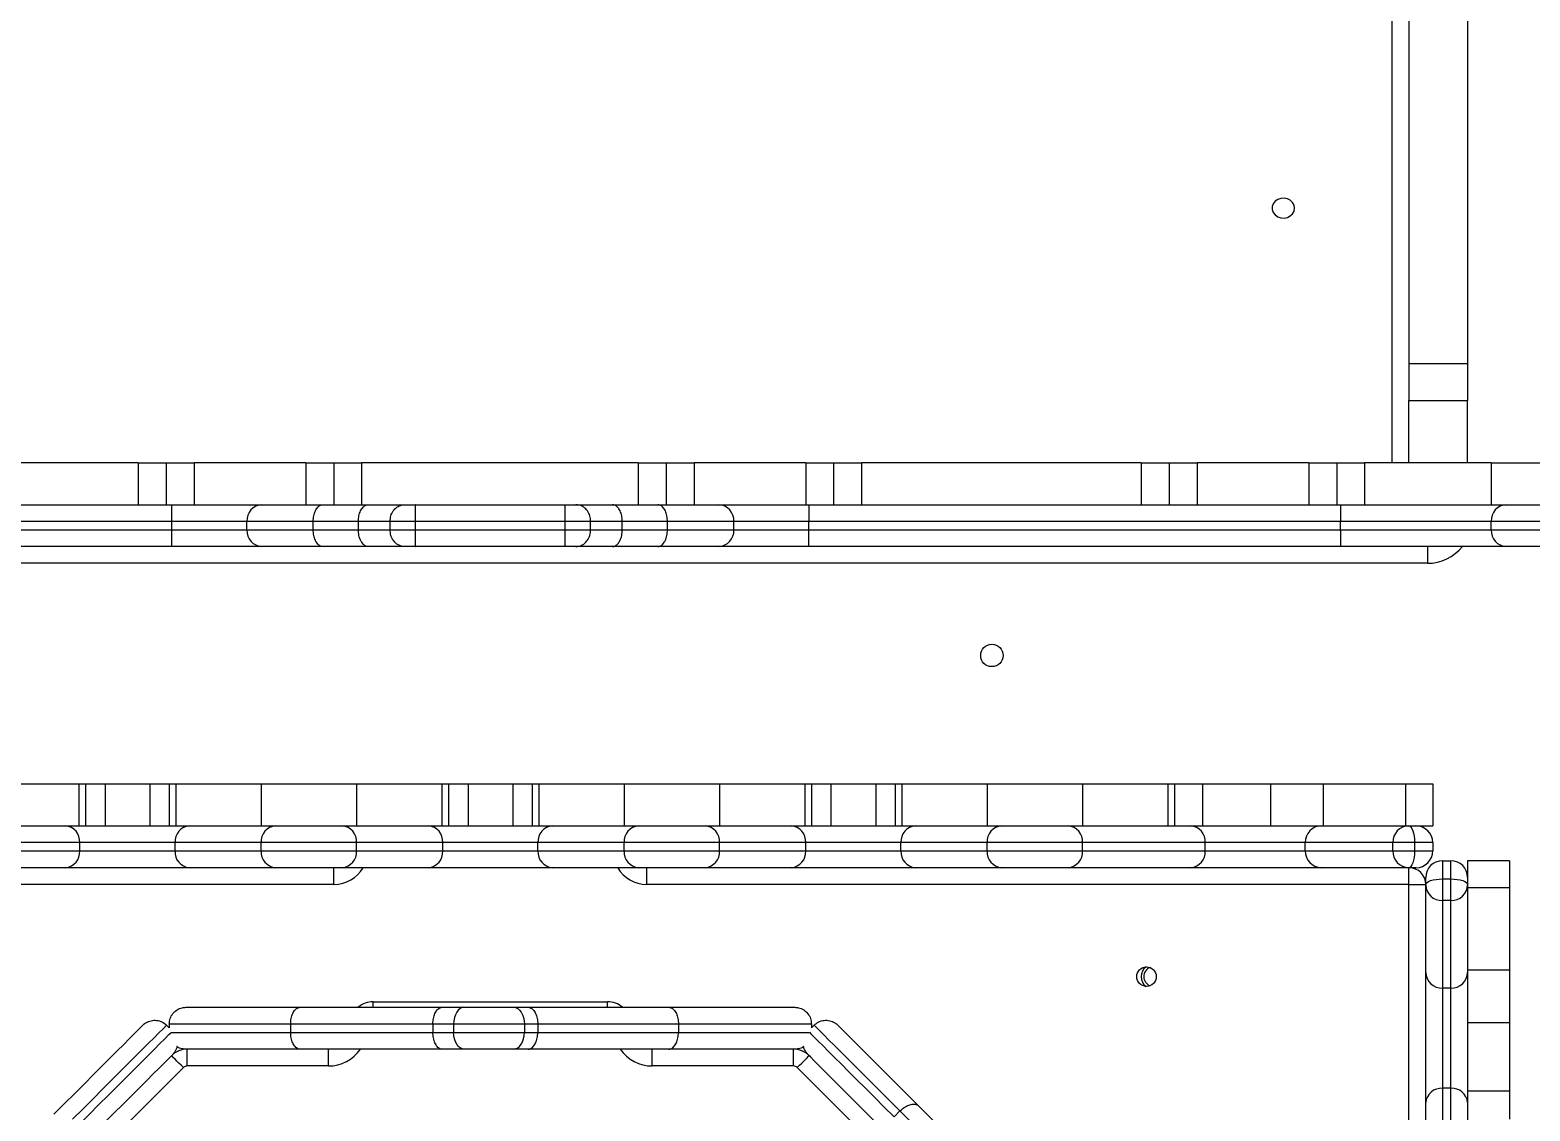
# Model space of a CAD drawing. Header units: millimetres. Extents: x -8760 to 8364, y -7998 to 7451.
# Drawn here: x 3740 to 4277, y -2161 to -1774 of the extents above; entities that cross this region are included whole.
import ezdxf

# ---------------------------------------------------------------- set-up
doc = ezdxf.new("R2010")
doc.units = ezdxf.units.MM
for name, color, linetype in [('DIKOM_ОБЪЕКТ', 7, 'Continuous'), ('DIKOM_РАЗМЕР_ЗОНА', 7, 'Continuous'), ('DIKOM_РАЗМЕР_ОБЪЕКТА', 7, 'Continuous')]:
    doc.layers.add(name, color=color, linetype=linetype)
doc.styles.add('style1', font='arial.ttf', dxfattribs={"width": 0.8})
doc.dimstyles.new('1-50', dxfattribs={"dimtxt": 300, "dimasz": 200, "dimexe": 100, "dimexo": 0, "dimgap": 100, "dimtad": 1, "dimtxsty": 'style1', "dimcen": 200, "dimclrd": 7, "dimclre": 7, "dimclrt": 7, "dimadec": 1, "dimazin": 2, "dimtfac": 1, "dimtmove": 0, "dimatfit": 2, "dimfxl": 0, "dimlwd": 25, "dimlwe": 18, "dimarcsym": 0})

# ---------------------------------------------------------------- blocks, each defined once
blk = doc.blocks.new('*D21')
at = {"layer": 'Defpoints', "color": 0, "transparency": 16777216}
for p in [(-7755.65, -10.55), (8364.4, -2410.44), (8364.4, -7897.56)]:
    blk.add_point(p, dxfattribs=at)
at = {"layer": 'DIKOM_РАЗМЕР_ЗОНА', "color": 7, "lineweight": 18, "transparency": 16777216}
for p, q in [((-7755.65, -10.55), (-7755.65, -7997.56)), ((8364.4, -2410.44), (8364.4, -7997.56))]:
    blk.add_line(p, q, dxfattribs=at)
at = {"layer": 'DIKOM_РАЗМЕР_ЗОНА', "color": 7, "lineweight": 25, "transparency": 16777216}
blk.add_line((-7555.65, -7897.56), (8164.4, -7897.56), dxfattribs=at)
at = {"layer": 'DIKOM_РАЗМЕР_ЗОНА', "color": 7, "transparency": 16777216}
for points in [[(-7555.65, -7864.23), (-7555.65, -7930.9), (-7755.65, -7897.56)], [(8164.4, -7864.23), (8164.4, -7930.9), (8364.4, -7897.56)]]:
    blk.add_solid(points, dxfattribs=at)
at = {"layer": 'DIKOM_РАЗМЕР_ЗОНА', "color": 7, "transparency": 16777216, "insert": (1040.74, -7644.39), "char_height": 300, "attachment_point": 5, "style": 'style1'}
blk.add_mtext('16100', dxfattribs=at)
blk = doc.blocks.new('*D19')
at = {"layer": 'Defpoints', "color": 0, "transparency": 16777216}
for p in [(-5756.7, -306.55), (6365.48, -2710.55), (6365.48, -7111.41)]:
    blk.add_point(p, dxfattribs=at)
at = {"layer": 'DIKOM_РАЗМЕР_ОБЪЕКТА', "color": 7, "lineweight": 18, "transparency": 16777216}
for p, q in [((-5756.7, -306.55), (-5756.7, -7211.41)), ((6365.48, -2710.55), (6365.48, -7211.41))]:
    blk.add_line(p, q, dxfattribs=at)
at = {"layer": 'DIKOM_РАЗМЕР_ОБЪЕКТА', "color": 7, "lineweight": 25, "transparency": 16777216}
blk.add_line((-5556.7, -7111.41), (6165.48, -7111.41), dxfattribs=at)
at = {"layer": 'DIKOM_РАЗМЕР_ОБЪЕКТА', "color": 7, "transparency": 16777216}
for points in [[(-5556.7, -7078.08), (-5556.7, -7144.75), (-5756.7, -7111.41)], [(6165.48, -7078.08), (6165.48, -7144.75), (6365.48, -7111.41)]]:
    blk.add_solid(points, dxfattribs=at)
at = {"layer": 'DIKOM_РАЗМЕР_ОБЪЕКТА', "color": 7, "transparency": 16777216, "insert": (1047.24, -6858.24), "char_height": 300, "attachment_point": 5, "style": 'style1'}
blk.add_mtext('12100', dxfattribs=at)

msp = doc.modelspace()

# ---------------------------------------------------------------- linework, layer by layer
at = {"layer": 'DIKOM_ОБЪЕКТ', "color": 7, "linetype": 'Continuous', "lineweight": 15}
for p, q in [((4227.391, -1928.554), (4227.391, -488.554)), ((4233.391, -1684.554), (4233.391, -1893.038)), ((4254.392, -1684.554), (4254.392, -1893.038)), ((4233.391, -1893.038), (4254.392, -1893.038)), ((4233.391, -1893.038), (4233.391, -1906.267)), ((4254.392, -1893.038), (4254.392, -1906.267)), ((4233.391, -1906.267), (4254.392, -1906.267)), ((4233.391, -1928.554), (4233.391, -1906.267)), ((4254.392, -1928.554), (4254.392, -1906.267)), ((3778.277, -1928.554), (3678.101, -1928.554)), ((3778.277, -1928.554), (3778.277, -1943.554)), ((3778.277, -1928.554), (3788.277, -1928.554)), ((3788.277, -1928.554), (3788.277, -1943.554)), ((3788.277, -1928.554), (3798.277, -1928.554)), ((3798.277, -1928.554), (3798.277, -1943.554)), ((3838.276, -1928.554), (3798.277, -1928.554)), ((3838.276, -1928.554), (3838.276, -1943.554)), ((3838.276, -1928.554), (3848.277, -1928.554)), ((3848.277, -1928.554), (3848.277, -1943.554)), ((3848.277, -1928.554), (3858.276, -1928.554)), ((3858.276, -1928.554), (3858.276, -1943.554)), ((3957.344, -1928.554), (3858.276, -1928.554)), ((3957.344, -1928.554), (3957.344, -1943.554)), ((3957.344, -1928.554), (3967.344, -1928.554)), ((3967.344, -1928.554), (3967.344, -1943.554)), ((3967.344, -1928.554), (3977.344, -1928.554)), ((3977.344, -1928.554), (3977.344, -1943.554)), ((4017.344, -1928.554), (3977.344, -1928.554)), ((4017.344, -1928.554), (4017.344, -1943.554)), ((4017.344, -1928.554), (4027.344, -1928.554)), ((4027.344, -1928.554), (4027.344, -1943.554)), ((4027.344, -1928.554), (4037.344, -1928.554)), ((4037.344, -1928.554), (4037.344, -1943.554)), ((4137.52, -1928.554), (4037.344, -1928.554)), ((4137.52, -1928.554), (4137.52, -1943.554)), ((4137.52, -1928.554), (4147.52, -1928.554)), ((4147.52, -1928.554), (4147.52, -1943.554)), ((4147.52, -1928.554), (4157.52, -1928.554)), ((4157.52, -1928.554), (4157.52, -1943.554)), ((4197.52, -1928.554), (4157.52, -1928.554)), ((4197.52, -1928.554), (4197.52, -1943.554)), ((4197.52, -1928.554), (4207.52, -1928.554)), ((4207.52, -1928.554), (4207.52, -1943.554)), ((4207.52, -1928.554), (4217.52, -1928.554)), ((4217.52, -1928.554), (4217.52, -1943.554)), ((4262.866, -1928.554), (4217.52, -1928.554)), ((4262.866, -1928.554), (4262.866, -1943.554)), ((4262.866, -1928.554), (4284.079, -1928.554)), ((3593.05, -1943.554), (3790.276, -1943.554)), ((3790.276, -1949.554), (3790.276, -1943.554)), ((3790.276, -1943.554), (3822.565, -1943.554)), ((3822.565, -1943.554), (3844.397, -1943.554)), ((3844.397, -1943.554), (3860.67, -1943.554)), ((3860.67, -1943.554), (3873.795, -1943.554)), ((3873.795, -1943.554), (3877.522, -1943.554)), ((3877.522, -1943.554), (3931.261, -1943.554)), ((3931.261, -1943.554), (3934.988, -1943.554)), ((3934.988, -1943.554), (3948.113, -1943.554)), ((3948.113, -1943.554), (3964.387, -1943.554)), ((3964.387, -1943.554), (3986.219, -1943.554)), ((3986.219, -1943.554), (4018.508, -1943.554)), ((4018.508, -1943.554), (4018.508, -1949.554)), ((4018.508, -1943.554), (4208.908, -1943.554)), ((4208.908, -1943.554), (4208.908, -1949.554)), ((4208.908, -1943.554), (4268.25, -1943.554)), ((4268.25, -1943.554), (4331.465, -1943.554)), ((3790.276, -1949.554), (3593.05, -1949.554)), ((3817.183, -1949.554), (3790.276, -1949.554)), ((3790.276, -1952.554), (3790.276, -1949.554)), ((3840.964, -1949.554), (3817.183, -1949.554)), ((3817.183, -1952.554), (3817.183, -1949.554)), ((3857.133, -1949.554), (3840.964, -1949.554)), ((3840.964, -1952.554), (3840.964, -1949.554)), ((3868.476, -1949.554), (3857.133, -1949.554)), ((3857.133, -1952.554), (3857.133, -1949.554)), ((3868.476, -1952.554), (3868.476, -1949.554)), ((3877.558, -1949.554), (3868.476, -1949.554)), ((3877.558, -1952.554), (3877.558, -1949.554)), ((3931.225, -1949.554), (3877.558, -1949.554)), ((3940.307, -1949.554), (3931.225, -1949.554)), ((3931.225, -1952.554), (3931.225, -1949.554)), ((3940.307, -1952.554), (3940.307, -1949.554)), ((3951.65, -1949.554), (3940.307, -1949.554)), ((3951.65, -1952.554), (3951.65, -1949.554)), ((3967.819, -1949.554), (3951.65, -1949.554)), ((3967.819, -1952.554), (3967.819, -1949.554)), ((3991.6, -1949.554), (3967.819, -1949.554)), ((3991.6, -1952.554), (3991.6, -1949.554)), ((4018.508, -1949.554), (3991.6, -1949.554)), ((4018.508, -1952.554), (4018.508, -1949.554)), ((4208.908, -1949.554), (4018.508, -1949.554)), ((4262.855, -1949.554), (4208.908, -1949.554)), ((4208.908, -1952.554), (4208.908, -1949.554)), ((4326.083, -1949.554), (4262.855, -1949.554)), ((4262.855, -1952.554), (4262.855, -1949.554)), ((3593.05, -1952.554), (3790.276, -1952.554)), ((3790.276, -1952.554), (3817.183, -1952.554)), ((3790.276, -1958.554), (3790.276, -1952.554)), ((3817.183, -1952.554), (3840.964, -1952.554)), ((3840.964, -1952.554), (3857.133, -1952.554)), ((3857.133, -1952.554), (3868.476, -1952.554)), ((3868.476, -1952.554), (3877.558, -1952.554)), ((3877.558, -1952.554), (3931.225, -1952.554)), ((3931.225, -1952.554), (3940.307, -1952.554)), ((3940.307, -1952.554), (3951.65, -1952.554)), ((3951.65, -1952.554), (3967.819, -1952.554)), ((3967.819, -1952.554), (3991.6, -1952.554)), ((3991.6, -1952.554), (4018.508, -1952.554)), ((4018.508, -1958.554), (4018.508, -1952.554)), ((4018.508, -1952.554), (4208.908, -1952.554)), ((4208.908, -1952.554), (4262.855, -1952.554)), ((4208.908, -1952.554), (4208.908, -1958.554)), ((4262.855, -1952.554), (4326.083, -1952.554)), ((3790.276, -1958.554), (3593.05, -1958.554)), ((3822.565, -1958.554), (3790.276, -1958.554)), ((3844.397, -1958.554), (3822.565, -1958.554)), ((3860.67, -1958.554), (3844.397, -1958.554)), ((3873.795, -1958.554), (3860.67, -1958.554)), ((3877.522, -1958.554), (3873.795, -1958.554)), ((3931.261, -1958.554), (3877.522, -1958.554)), ((3934.988, -1958.554), (3931.261, -1958.554)), ((3948.113, -1958.554), (3934.988, -1958.554)), ((3964.387, -1958.554), (3948.113, -1958.554)), ((3986.219, -1958.554), (3964.387, -1958.554)), ((4018.508, -1958.554), (3986.219, -1958.554)), ((4208.908, -1958.554), (4018.508, -1958.554)), ((4268.25, -1958.554), (4208.908, -1958.554)), ((4240.027, -1958.554), (4240.027, -1964.554)), ((4331.465, -1958.554), (4268.25, -1958.554)), ((4240.027, -1964.554), (3568.757, -1964.554)), ((3726.453, -2043.554), (3757.041, -2043.554)), ((3757.041, -2043.554), (3757.041, -2058.554)), ((3757.041, -2043.554), (3759.391, -2043.554)), ((3759.391, -2043.554), (3759.391, -2058.554)), ((3759.391, -2043.554), (3766.391, -2043.554)), ((3766.391, -2043.554), (3766.391, -2058.554)), ((3766.391, -2043.554), (3782.392, -2043.554)), ((3782.392, -2043.554), (3782.392, -2058.554)), ((3782.392, -2043.554), (3789.392, -2043.554)), ((3789.392, -2043.554), (3789.392, -2058.554)), ((3789.392, -2043.554), (3791.742, -2043.554)), ((3791.742, -2043.554), (3791.742, -2058.554)), ((3791.742, -2043.554), (3822.33, -2043.554)), ((3822.33, -2043.554), (3822.33, -2058.554)), ((3822.33, -2043.554), (3856.453, -2043.554)), ((3856.453, -2043.554), (3856.453, -2058.554)), ((3856.453, -2043.554), (3887.041, -2043.554)), ((3887.041, -2043.554), (3887.041, -2058.554)), ((3887.041, -2043.554), (3889.392, -2043.554)), ((3889.392, -2043.554), (3889.392, -2058.554)), ((3889.392, -2043.554), (3896.391, -2043.554)), ((3896.391, -2043.554), (3896.391, -2058.554)), ((3896.391, -2043.554), (3912.392, -2043.554)), ((3912.392, -2043.554), (3912.392, -2058.554)), ((3912.392, -2043.554), (3919.392, -2043.554)), ((3919.392, -2043.554), (3919.392, -2058.554)), ((3919.392, -2043.554), (3921.742, -2043.554)), ((3921.742, -2043.554), (3921.742, -2058.554)), ((3921.742, -2043.554), (3952.33, -2043.554)), ((3952.33, -2043.554), (3952.33, -2058.554)), ((3952.33, -2043.554), (3986.453, -2043.554)), ((3986.453, -2043.554), (3986.453, -2058.554)), ((3986.453, -2043.554), (4017.041, -2043.554)), ((4017.041, -2043.554), (4017.041, -2058.554)), ((4017.041, -2043.554), (4019.392, -2043.554)), ((4019.392, -2043.554), (4019.392, -2058.554)), ((4019.392, -2043.554), (4026.392, -2043.554)), ((4026.392, -2043.554), (4026.392, -2058.554)), ((4026.392, -2043.554), (4042.391, -2043.554)), ((4042.391, -2043.554), (4042.391, -2058.554)), ((4042.391, -2043.554), (4049.391, -2043.554)), ((4049.391, -2043.554), (4049.391, -2058.554)), ((4049.391, -2043.554), (4051.742, -2043.554)), ((4051.742, -2043.554), (4051.742, -2058.554)), ((4051.742, -2043.554), (4082.33, -2043.554)), ((4082.33, -2043.554), (4082.33, -2058.554)), ((4082.33, -2043.554), (4116.453, -2043.554)), ((4116.453, -2043.554), (4116.453, -2058.554)), ((4116.453, -2043.554), (4147.041, -2043.554)), ((4147.041, -2043.554), (4147.041, -2058.554)), ((4147.041, -2043.554), (4149.392, -2043.554)), ((4149.392, -2043.554), (4149.392, -2058.554)), ((4149.392, -2043.554), (4159.392, -2043.554)), ((4159.392, -2043.554), (4159.392, -2058.554)), ((4159.392, -2043.554), (4183.816, -2043.554)), ((4183.816, -2043.554), (4183.816, -2058.554)), ((4183.816, -2043.554), (4202.64, -2043.554)), ((4202.64, -2043.554), (4202.64, -2058.554)), ((4202.64, -2043.554), (4232.185, -2043.554)), ((4232.185, -2043.554), (4232.185, -2058.554)), ((4232.185, -2043.554), (4241.891, -2043.554)), ((4241.891, -2043.554), (4241.891, -2058.554)), ((3721.335, -2058.554), (3752.211, -2058.554)), ((3752.211, -2058.554), (3796.572, -2058.554)), ((3796.572, -2058.554), (3827.448, -2058.554)), ((3827.448, -2058.554), (3851.335, -2058.554)), ((3851.335, -2058.554), (3882.211, -2058.554)), ((3882.211, -2058.554), (3926.572, -2058.554)), ((3926.572, -2058.554), (3957.449, -2058.554)), ((3957.449, -2058.554), (3981.335, -2058.554)), ((3981.335, -2058.554), (4012.211, -2058.554)), ((4012.211, -2058.554), (4056.572, -2058.554)), ((4056.572, -2058.554), (4087.448, -2058.554)), ((4087.448, -2058.554), (4111.335, -2058.554)), ((4111.335, -2058.554), (4155.268, -2058.554)), ((4155.268, -2058.554), (4201.919, -2058.554)), ((4201.919, -2058.554), (4233.279, -2058.554)), ((4233.279, -2058.554), (4235.891, -2058.554)), ((4235.891, -2058.554), (4241.891, -2058.554)), ((3757.33, -2064.554), (3726.453, -2064.554)), ((3726.453, -2067.554), (3757.33, -2067.554)), ((3757.33, -2067.554), (3757.33, -2064.554)), ((3791.453, -2064.554), (3757.33, -2064.554)), ((3757.33, -2067.554), (3791.453, -2067.554)), ((3822.33, -2064.554), (3791.453, -2064.554)), ((3791.453, -2067.554), (3791.453, -2064.554)), ((3791.453, -2067.554), (3822.33, -2067.554)), ((3822.33, -2067.554), (3822.33, -2064.554)), ((3856.453, -2064.554), (3822.33, -2064.554)), ((3822.33, -2067.554), (3856.453, -2067.554)), ((3856.453, -2067.554), (3856.453, -2064.554)), ((3887.33, -2064.554), (3856.453, -2064.554)), ((3856.453, -2067.554), (3887.33, -2067.554)), ((3887.33, -2067.554), (3887.33, -2064.554)), ((3921.453, -2064.554), (3887.33, -2064.554)), ((3887.33, -2067.554), (3921.453, -2067.554)), ((3952.33, -2064.554), (3921.453, -2064.554)), ((3921.453, -2067.554), (3921.453, -2064.554)), ((3921.453, -2067.554), (3952.33, -2067.554)), ((3986.453, -2064.554), (3952.33, -2064.554)), ((3952.33, -2067.554), (3952.33, -2064.554)), ((3952.33, -2067.554), (3986.453, -2067.554)), ((3986.453, -2067.554), (3986.453, -2064.554)), ((4017.33, -2064.554), (3986.453, -2064.554)), ((3986.453, -2067.554), (4017.33, -2067.554)), ((4017.33, -2067.554), (4017.33, -2064.554)), ((4051.453, -2064.554), (4017.33, -2064.554)), ((4017.33, -2067.554), (4051.453, -2067.554)), ((4082.33, -2064.554), (4051.453, -2064.554)), ((4051.453, -2067.554), (4051.453, -2064.554)), ((4051.453, -2067.554), (4082.33, -2067.554)), ((4082.33, -2067.554), (4082.33, -2064.554)), ((4116.453, -2064.554), (4082.33, -2064.554)), ((4082.33, -2067.554), (4116.453, -2067.554)), ((4116.453, -2067.554), (4116.453, -2064.554)), ((4160.387, -2064.554), (4116.453, -2064.554)), ((4116.453, -2067.554), (4160.387, -2067.554)), ((4160.387, -2067.554), (4160.387, -2064.554)), ((4196.272, -2064.554), (4160.387, -2064.554)), ((4160.387, -2067.554), (4196.272, -2067.554)), ((4196.272, -2067.554), (4196.272, -2064.554)), ((4227.632, -2064.554), (4196.272, -2064.554)), ((4196.272, -2067.554), (4227.632, -2067.554)), ((4235.362, -2064.554), (4227.632, -2064.554)), ((4227.632, -2067.554), (4227.632, -2064.554)), ((4227.632, -2067.554), (4235.362, -2067.554)), ((4235.362, -2064.554), (4235.362, -2067.554)), ((4241.891, -2064.554), (4235.362, -2064.554)), ((4235.362, -2067.554), (4241.891, -2067.554)), ((4241.891, -2064.554), (4241.891, -2067.554)), ((3752.211, -2073.554), (3721.335, -2073.554)), ((3796.572, -2073.554), (3752.211, -2073.554)), ((3827.448, -2073.554), (3796.572, -2073.554)), ((3851.335, -2073.554), (3827.448, -2073.554)), ((3848.392, -2079.554), (3848.392, -2073.554)), ((3882.211, -2073.554), (3851.335, -2073.554)), ((3926.572, -2073.554), (3882.211, -2073.554)), ((3957.449, -2073.554), (3926.572, -2073.554)), ((3981.335, -2073.554), (3957.449, -2073.554)), ((3960.392, -2079.554), (3960.392, -2073.554)), ((4012.211, -2073.554), (3981.335, -2073.554)), ((4056.572, -2073.554), (4012.211, -2073.554)), ((4087.448, -2073.554), (4056.572, -2073.554)), ((4111.335, -2073.554), (4087.448, -2073.554)), ((4155.268, -2073.554), (4111.335, -2073.554)), ((4201.919, -2073.554), (4155.268, -2073.554)), ((4233.279, -2073.554), (4201.919, -2073.554)), ((4235.891, -2073.554), (4233.279, -2073.554)), ((4233.391, -2079.554), (4233.391, -2073.554)), ((4245.391, -2071.054), (4245.391, -2077.584)), ((4245.391, -2071.054), (4248.392, -2071.054)), ((4248.392, -2077.584), (4248.392, -2071.054)), ((4269.392, -2071.054), (4254.392, -2071.054)), ((4254.392, -2071.054), (4254.392, -2077.054)), ((4269.392, -2071.054), (4269.392, -2080.76)), ((4239.391, -2079.666), (4239.391, -2077.054)), ((4245.391, -2077.584), (4245.391, -2085.313)), ((4245.391, -2077.584), (4248.392, -2077.584)), ((4248.392, -2085.313), (4248.392, -2077.584)), ((4254.392, -2077.054), (4254.392, -2079.666)), ((3848.392, -2079.554), (3575.391, -2079.554)), ((4233.391, -2079.554), (3960.392, -2079.554)), ((4233.391, -2352.554), (4233.391, -2079.554)), ((4233.391, -2079.554), (4239.391, -2079.554)), ((4239.391, -2111.026), (4239.391, -2079.666)), ((4254.392, -2079.666), (4254.392, -2111.026)), ((4269.392, -2080.76), (4254.392, -2080.76)), ((4269.392, -2080.76), (4269.392, -2110.306)), ((4248.392, -2085.313), (4245.391, -2085.313)), ((4245.391, -2085.313), (4245.391, -2116.674)), ((4248.392, -2116.674), (4248.392, -2085.313)), ((4239.391, -2157.678), (4239.391, -2111.026)), ((4269.392, -2110.306), (4254.392, -2110.306)), ((4254.392, -2111.026), (4254.392, -2157.678)), ((4269.392, -2110.306), (4269.392, -2129.13)), ((3862.392, -2121.554), (3946.392, -2121.554)), ((3862.392, -2123.554), (3862.392, -2121.554)), ((3946.392, -2123.554), (3946.392, -2121.554)), ((4248.392, -2116.674), (4245.391, -2116.674)), ((4245.391, -2116.674), (4245.391, -2152.559)), ((4248.392, -2152.559), (4248.392, -2116.674)), ((3795.392, -2123.554), (3836.31, -2123.554)), ((3836.31, -2123.554), (3887.164, -2123.554)), ((3887.164, -2123.554), (3894.951, -2123.554)), ((3894.951, -2123.554), (3912.688, -2123.554)), ((3912.688, -2123.554), (3917.878, -2123.554)), ((3917.878, -2123.554), (3968.321, -2123.554)), ((3968.321, -2123.554), (4013.392, -2123.554)), ((3788.426, -2129.954), (3789.392, -2130.92)), ((3832.849, -2129.554), (3789.392, -2129.554)), ((3789.392, -2129.554), (3789.392, -2130.92)), ((3789.961, -2132.554), (3832.849, -2132.554)), ((3883.823, -2129.554), (3832.849, -2129.554)), ((3832.849, -2129.554), (3832.849, -2132.554)), ((3832.849, -2132.554), (3883.823, -2132.554)), ((3891.252, -2129.554), (3883.823, -2129.554)), ((3883.823, -2129.554), (3883.823, -2132.554)), ((3883.823, -2132.554), (3891.252, -2132.554)), ((3916.591, -2129.554), (3891.252, -2129.554)), ((3891.252, -2129.554), (3891.252, -2132.554)), ((3891.252, -2132.554), (3916.591, -2132.554)), ((3916.591, -2129.554), (3916.591, -2132.554)), ((3921.369, -2129.554), (3916.591, -2129.554)), ((3916.591, -2132.554), (3921.369, -2132.554)), ((3921.369, -2129.554), (3921.369, -2132.554)), ((3971.772, -2129.554), (3921.369, -2129.554)), ((3921.369, -2132.554), (3971.772, -2132.554)), ((3971.772, -2129.554), (3971.772, -2132.554)), ((4019.392, -2129.554), (3971.772, -2129.554)), ((3971.772, -2132.554), (4018.602, -2132.554)), ((4019.392, -2129.554), (4019.392, -2130.92)), ((4020.357, -2129.954), (4019.392, -2130.92)), ((4269.392, -2129.13), (4254.392, -2129.13)), ((4269.392, -2129.13), (4269.392, -2153.554)), ((3836.31, -2138.554), (3795.392, -2138.554)), ((3795.624, -2138.558), (3795.624, -2138.554)), ((3795.868, -2144.554), (3795.868, -2138.554)), ((3887.164, -2138.554), (3836.31, -2138.554)), ((3846.392, -2144.554), (3846.392, -2138.554)), ((3894.951, -2138.554), (3887.164, -2138.554)), ((3912.688, -2138.554), (3894.951, -2138.554)), ((3917.878, -2138.554), (3912.688, -2138.554)), ((3968.321, -2138.554), (3917.878, -2138.554)), ((3962.391, -2144.554), (3962.391, -2138.554)), ((4013.392, -2138.554), (3968.321, -2138.554)), ((4012.916, -2144.554), (4012.916, -2138.554)), ((4018.398, -2140.728), (4018.4, -2140.725)), ((3794.453, -2145.14), (3758.728, -2180.866)), ((3846.392, -2144.554), (3795.868, -2144.554)), ((4012.916, -2144.554), (3962.391, -2144.554)), ((4050.056, -2180.866), (4014.33, -2145.14)), ((4245.391, -2152.559), (4245.391, -2196.492)), ((4248.392, -2152.559), (4245.391, -2152.559)), ((4248.392, -2196.492), (4248.392, -2152.559)), ((4269.392, -2153.554), (4254.392, -2153.554)), ((4269.392, -2153.554), (4269.392, -2163.554)), ((4057.776, -2158.887), (4093.735, -2194.847)), ((4239.391, -2201.611), (4239.391, -2157.678)), ((4254.392, -2157.678), (4254.392, -2201.611)), ((4051.086, -2160.683), (4048.965, -2162.804)), ((4087.13, -2196.727), (4051.086, -2160.683))]:
    msp.add_line(p, q, dxfattribs=at)
at = {"layer": 'DIKOM_ОБЪЕКТ', "color": 7, "linetype": 'Continuous', "lineweight": 15, "flags": 128}
for points in [[(4192.392, -1837.357), (4192.214, -1836.299), (4191.697, -1835.335), (4190.886, -1834.551), (4189.853, -1834.016), (4188.69, -1833.778), (4187.502, -1833.858), (4186.391, -1834.249), (4185.459, -1834.916), (4184.788, -1835.799), (4184.436, -1836.822), (4184.436, -1837.892), (4184.788, -1838.914), (4185.459, -1839.798), (4186.391, -1840.465), (4187.502, -1840.856), (4188.69, -1840.936), (4189.853, -1840.698), (4190.886, -1840.163), (4191.697, -1839.378), (4192.214, -1838.415), (4192.392, -1837.357)], [(4233.279, -2058.554), (4233.686, -2058.669), (4234.076, -2059.011), (4234.436, -2059.565), (4234.752, -2060.312), (4235.011, -2061.221), (4235.203, -2062.258), (4235.322, -2063.384), (4235.362, -2064.554)], [(4235.362, -2067.554), (4235.322, -2068.725), (4235.203, -2069.85), (4235.011, -2070.888), (4234.752, -2071.797), (4234.436, -2072.543), (4234.076, -2073.097), (4233.686, -2073.439), (4233.279, -2073.554)], [(4239.391, -2079.666), (4239.507, -2079.26), (4239.848, -2078.869), (4240.403, -2078.509), (4241.149, -2078.194), (4242.058, -2077.935), (4243.096, -2077.743), (4244.221, -2077.624), (4245.391, -2077.584)], [(4248.392, -2077.584), (4249.562, -2077.624), (4250.688, -2077.743), (4251.725, -2077.935), (4252.634, -2078.194), (4253.38, -2078.509), (4253.935, -2078.869), (4254.276, -2079.26), (4254.392, -2079.666)], [(3894.951, -2123.554), (3894.229, -2123.669), (3893.535, -2124.011), (3892.896, -2124.565), (3892.336, -2125.312), (3891.876, -2126.221), (3891.534, -2127.258), (3891.323, -2128.384), (3891.252, -2129.554)], [(3912.688, -2123.554), (3913.449, -2123.669), (3914.182, -2124.011), (3914.857, -2124.565), (3915.448, -2125.312), (3915.934, -2126.221), (3916.294, -2127.258), (3916.516, -2128.384), (3916.591, -2129.554)], [(3748.071, -2161.824), (3751.889, -2158.006), (3755.534, -2154.361), (3758.993, -2150.902), (3762.253, -2147.642), (3765.303, -2144.592), (3768.131, -2141.764), (3770.727, -2139.168), (3773.083, -2136.812), (3775.19, -2134.706), (3777.039, -2132.856), (3778.624, -2131.271), (3779.941, -2129.954)], [(3788.426, -2129.954), (3787.173, -2131.207), (3785.674, -2132.706), (3783.933, -2134.447), (3781.955, -2136.425), (3779.748, -2138.633), (3777.316, -2141.064), (3774.668, -2143.712), (3771.813, -2146.567), (3768.759, -2149.621), (3765.516, -2152.864), (3762.093, -2156.287), (3758.502, -2159.878), (3754.754, -2163.626)], [(3756.875, -2165.748), (3760.624, -2161.999), (3764.215, -2158.408), (3767.637, -2154.986), (3770.88, -2151.742), (3773.934, -2148.688), (3776.79, -2145.833), (3779.437, -2143.186), (3781.869, -2140.754), (3784.077, -2138.546), (3786.055, -2136.568), (3787.796, -2134.827), (3789.295, -2133.328), (3789.99, -2132.633)], [(3894.951, -2138.554), (3894.229, -2138.439), (3893.535, -2138.097), (3892.896, -2137.543), (3892.336, -2136.797), (3891.876, -2135.888), (3891.534, -2134.85), (3891.323, -2133.725), (3891.252, -2132.554)], [(3912.688, -2138.554), (3913.449, -2138.439), (3914.182, -2138.097), (3914.857, -2137.543), (3915.448, -2136.797), (3915.934, -2135.888), (3916.294, -2134.85), (3916.516, -2133.725), (3916.591, -2132.554)], [(4018.639, -2132.478), (4019.175, -2133.014), (4020.376, -2134.215), (4021.834, -2135.674), (4023.546, -2137.386), (4025.504, -2139.343), (4027.7, -2141.54), (4030.127, -2143.966), (4032.775, -2146.615), (4035.635, -2149.474), (4038.695, -2152.535), (4041.946, -2155.785), (4045.373, -2159.212), (4048.965, -2162.804)], [(4051.086, -2160.683), (4047.494, -2157.091), (4044.067, -2153.664), (4040.817, -2150.414), (4037.756, -2147.353), (4034.896, -2144.493), (4032.248, -2141.845), (4029.822, -2139.418), (4027.625, -2137.222), (4025.667, -2135.264), (4023.956, -2133.553), (4022.497, -2132.094), (4021.296, -2130.893), (4020.357, -2129.954)], [(4028.843, -2129.954), (4029.743, -2130.855), (4030.889, -2132), (4032.273, -2133.385), (4033.893, -2135.005), (4035.741, -2136.853), (4037.812, -2138.923), (4040.096, -2141.208), (4042.586, -2143.698), (4045.273, -2146.384), (4048.146, -2149.258), (4051.195, -2152.307), (4054.409, -2155.521), (4057.776, -2158.887)], [(3790.547, -2140.561), (3789.231, -2141.877), (3787.645, -2143.463), (3785.796, -2145.312), (3783.69, -2147.418), (3781.334, -2149.774), (3778.737, -2152.371), (3775.909, -2155.199), (3772.86, -2158.248), (3769.6, -2161.508), (3766.141, -2164.967), (3762.496, -2168.612), (3758.678, -2172.43)], [(3794.453, -2145.14), (3793.626, -2144.312), (3792.83, -2143.516), (3792.096, -2142.783), (3791.453, -2142.14), (3790.926, -2141.612), (3790.534, -2141.22), (3790.292, -2140.979), (3790.211, -2140.897)], [(4014.33, -2145.14), (4015.157, -2144.312), (4015.953, -2143.516), (4016.687, -2142.783), (4017.33, -2142.14), (4017.857, -2141.612), (4018.25, -2141.22), (4018.491, -2140.979), (4018.572, -2140.897)], [(4047.169, -2169.494), (4043.802, -2166.127), (4040.588, -2162.913), (4037.54, -2159.864), (4034.666, -2156.991), (4031.98, -2154.304), (4029.49, -2151.814), (4027.205, -2149.53), (4025.135, -2147.46), (4023.286, -2145.611), (4021.667, -2143.992), (4020.282, -2142.607), (4019.137, -2141.462), (4018.236, -2140.561)]]:
    msp.add_lwpolyline(points, dxfattribs=at)
at = {"layer": 'DIKOM_ОБЪЕКТ', "color": 7, "linetype": 'Continuous', "lineweight": 15}
for centre, radius in [((4084.013, -1997.554), 4), ((4139.392, -2112.554), 3.5)]:
    msp.add_circle(centre, radius, dxfattribs=at)
for centre, radius, start, end in [((3822.892, -1949.261), 5.716, 93.28021, 182.93982), ((3985.891, -1949.261), 5.717, 357.06519, 86.71479), ((4268.569, -1949.267), 5.721, 93.20267, 182.88124), ((3822.892, -1952.847), 5.716, 177.05927, 266.72071), ((3985.891, -1952.847), 5.717, 273.2843, 2.93572), ((4268.569, -1952.842), 5.721, 177.11785, 266.79825), ((4240.027, -1948.554), 16, 270, 321.31781), ((3751.733, -2064.146), 5.612, 355.82805, 85.10984), ((3797.051, -2064.146), 5.612, 94.89367, 184.17372), ((3827.927, -2064.146), 5.612, 94.89367, 184.17372), ((3850.856, -2064.146), 5.612, 355.82628, 85.10633), ((3881.733, -2064.146), 5.612, 355.82628, 85.10633), ((3927.05, -2064.146), 5.612, 94.89016, 184.17195), ((3957.927, -2064.146), 5.612, 94.89016, 184.17195), ((3980.856, -2064.146), 5.612, 355.82628, 85.10633), ((4011.733, -2064.146), 5.612, 355.82628, 85.10633), ((4057.051, -2064.146), 5.612, 94.89575, 184.17164), ((4087.927, -2064.146), 5.612, 94.89575, 184.17164), ((4110.856, -2064.146), 5.612, 355.82628, 85.10633), ((4154.789, -2064.146), 5.613, 355.83327, 85.10462), ((4202.101, -2064.383), 5.832, 91.79141, 181.67858), ((4233.462, -2064.383), 5.832, 91.79141, 181.67858), ((4235.892, -2064.554), 6, 0, 90), ((3751.733, -2067.963), 5.612, 274.88923, 4.17288), ((3797.05, -2067.963), 5.612, 175.82535, 265.10726), ((3827.927, -2067.963), 5.612, 175.82535, 265.10726), ((3850.856, -2067.963), 5.612, 274.89274, 4.17465), ((3881.733, -2067.963), 5.612, 274.89274, 4.17465), ((3927.05, -2067.963), 5.612, 175.82712, 265.11077), ((3957.927, -2067.963), 5.612, 175.82712, 265.11077), ((3980.856, -2067.963), 5.612, 274.89274, 4.17465), ((4011.733, -2067.963), 5.612, 274.89274, 4.17465), ((4057.05, -2067.962), 5.612, 175.82744, 265.10518), ((4087.927, -2067.962), 5.612, 175.82744, 265.10518), ((4110.856, -2067.963), 5.612, 274.89274, 4.17465), ((4154.789, -2067.962), 5.613, 274.89446, 4.16766), ((4202.101, -2067.725), 5.832, 178.32051, 268.2095), ((4233.462, -2067.725), 5.832, 178.32051, 268.2095), ((4235.892, -2067.554), 6, 270, 0), ((3848.392, -2067.554), 12, 270, 330), ((3960.392, -2067.554), 12, 210, 270), ((4233.392, -2079.554), 6, 0, 90), ((4245.392, -2077.054), 6, 90, 180), ((4248.392, -2077.054), 6, 0, 90), ((4245.221, -2079.484), 5.832, 181.79071, 271.67984), ((4248.563, -2079.484), 5.832, 268.32016, 358.20929), ((4141.892, -2112.554), 4.4, 127.39254, 232.60746), ((4141.892, -2112.554), 3.5, 110.92488, 249.07512), ((4245.22, -2110.844), 5.832, 181.79038, 271.68018), ((4248.563, -2110.844), 5.832, 268.31982, 358.20962), ((3862.392, -2129.554), 8, 90, 131.40962), ((3946.392, -2129.554), 8, 48.59038, 90), ((3795.868, -2146.554), 8, 90, 135), ((3846.392, -2130.554), 14, 270, 325.1501), ((3962.392, -2130.554), 14, 214.8499, 270), ((4012.916, -2146.554), 8, 45, 90), ((3795.868, -2146.554), 2, 90, 135), ((4012.916, -2146.554), 2, 45, 90), ((4244.983, -2158.157), 5.612, 85.83006, 175.10331), ((4248.8, -2158.157), 5.612, 4.89669, 94.16994)]:
    msp.add_arc(centre, radius, start, end, dxfattribs=at)
for points, knots in [([(3840.964, -1949.554), (3841.002, -1948.88), (3841.078, -1947.531), (3841.669, -1945.735), (3842.54, -1944.37), (3843.494, -1943.687), (3844.13, -1943.556), (3844.384, -1943.554), (3844.397, -1943.554)], [0, 0, 0, 0, 0.2145958, 0.4291836, 0.6438142, 0.8585004, 0.9926497, 1, 1, 1, 1]), ([(3857.133, -1949.554), (3857.173, -1948.879), (3857.251, -1947.53), (3857.86, -1945.734), (3858.758, -1944.369), (3859.716, -1943.704), (3860.371, -1943.559), (3860.632, -1943.555), (3860.67, -1943.554)], [0, 0, 0, 0, 0.2146753, 0.4293356, 0.6440143, 0.8586962, 0.9790308, 1, 1, 1, 1]), ([(3868.476, -1949.554), (3868.534, -1948.881), (3868.65, -1947.534), (3869.555, -1945.741), (3870.892, -1944.376), (3872.379, -1943.684), (3873.382, -1943.555), (3873.785, -1943.554), (3873.795, -1943.554)], [0, 0, 0, 0, 0.21389128, 0.42776695, 0.64185689, 0.85636675, 0.99637059, 1, 1, 1, 1]), ([(3877.558, -1949.554), (3877.558, -1948.879), (3877.557, -1947.53), (3877.552, -1945.734), (3877.543, -1944.369), (3877.534, -1943.694), (3877.526, -1943.557), (3877.522, -1943.554), (3877.522, -1943.554)], [0, 0, 0, 0, 0.2146707, 0.4293384, 0.6440227, 0.8586934, 0.9867626, 1, 1, 1, 1]), ([(3931.225, -1949.554), (3931.225, -1948.879), (3931.226, -1947.53), (3931.231, -1945.734), (3931.24, -1944.369), (3931.249, -1943.694), (3931.257, -1943.557), (3931.261, -1943.554), (3931.261, -1943.554)], [0, 0, 0, 0, 0.2146708, 0.4293384, 0.6440227, 0.8586934, 0.9867626, 1, 1, 1, 1]), ([(3940.307, -1949.554), (3940.249, -1948.881), (3940.133, -1947.534), (3939.229, -1945.741), (3937.891, -1944.376), (3936.404, -1943.684), (3935.401, -1943.555), (3934.998, -1943.554), (3934.988, -1943.554)], [0, 0, 0, 0, 0.21389128, 0.42776695, 0.64185689, 0.85636675, 0.99637059, 1, 1, 1, 1]), ([(3951.65, -1949.554), (3951.611, -1948.879), (3951.533, -1947.53), (3950.923, -1945.734), (3950.026, -1944.369), (3949.067, -1943.704), (3948.412, -1943.559), (3948.152, -1943.555), (3948.113, -1943.554)], [0, 0, 0, 0, 0.2146753, 0.4293356, 0.6440143, 0.8586962, 0.9790308, 1, 1, 1, 1]), ([(3967.819, -1949.554), (3967.781, -1948.88), (3967.705, -1947.531), (3967.113, -1945.735), (3966.243, -1944.37), (3965.289, -1943.687), (3964.654, -1943.556), (3964.4, -1943.554), (3964.387, -1943.554)], [0, 0, 0, 0, 0.2145986, 0.4292032, 0.6438365, 0.8584986, 0.9926496, 1, 1, 1, 1]), ([(3844.397, -1958.554), (3844.384, -1958.554), (3844.13, -1958.553), (3843.494, -1958.421), (3842.54, -1957.739), (3841.669, -1956.373), (3841.078, -1954.578), (3841.002, -1953.229), (3840.964, -1952.554)], [0, 0, 0, 0, 0.0073503, 0.1414989, 0.3561866, 0.5708121, 0.7853989, 1, 1, 1, 1]), ([(3860.67, -1958.554), (3860.632, -1958.553), (3860.371, -1958.549), (3859.716, -1958.404), (3858.758, -1957.74), (3857.86, -1956.374), (3857.251, -1954.578), (3857.173, -1953.229), (3857.133, -1952.554)], [0, 0, 0, 0, 0.0209691, 0.1413028, 0.3559867, 0.5706651, 0.7853251, 1, 1, 1, 1]), ([(3873.795, -1958.554), (3873.785, -1958.554), (3873.382, -1958.554), (3872.379, -1958.424), (3870.892, -1957.732), (3869.555, -1956.367), (3868.65, -1954.574), (3868.534, -1953.228), (3868.476, -1952.554)], [0, 0, 0, 0, 0.0036294, 0.1436334, 0.35814, 0.5722291, 0.7861095, 1, 1, 1, 1]), ([(3877.522, -1958.554), (3877.522, -1958.554), (3877.526, -1958.551), (3877.534, -1958.414), (3877.543, -1957.739), (3877.552, -1956.374), (3877.557, -1954.578), (3877.558, -1953.229), (3877.558, -1952.554)], [0, 0, 0, 0, 0.0132373, 0.1413059, 0.3559755, 0.570663, 0.7853241, 1, 1, 1, 1]), ([(3931.261, -1958.554), (3931.261, -1958.554), (3931.257, -1958.551), (3931.249, -1958.414), (3931.24, -1957.739), (3931.231, -1956.374), (3931.226, -1954.578), (3931.225, -1953.229), (3931.225, -1952.554)], [0, 0, 0, 0, 0.0132373, 0.1413059, 0.3559755, 0.570663, 0.785324, 1, 1, 1, 1]), ([(3934.988, -1958.554), (3934.998, -1958.554), (3935.401, -1958.554), (3936.404, -1958.424), (3937.891, -1957.732), (3939.229, -1956.367), (3940.133, -1954.574), (3940.249, -1953.228), (3940.307, -1952.554)], [0, 0, 0, 0, 0.0036294, 0.1436334, 0.35814, 0.5722291, 0.7861095, 1, 1, 1, 1]), ([(3948.113, -1958.554), (3948.152, -1958.553), (3948.412, -1958.549), (3949.067, -1958.404), (3950.026, -1957.74), (3950.923, -1956.374), (3951.533, -1954.578), (3951.611, -1953.229), (3951.65, -1952.554)], [0, 0, 0, 0, 0.0209691, 0.1413028, 0.3559867, 0.5706651, 0.7853251, 1, 1, 1, 1]), ([(3964.387, -1958.554), (3964.4, -1958.554), (3964.654, -1958.553), (3965.289, -1958.421), (3966.243, -1957.739), (3967.113, -1956.373), (3967.705, -1954.578), (3967.781, -1953.229), (3967.819, -1952.554)], [0, 0, 0, 0, 0.0073504, 0.1415007, 0.3561643, 0.5707925, 0.7853961, 1, 1, 1, 1]), ([(3789.392, -2129.554), (3789.458, -2128.882), (3789.59, -2127.537), (3790.617, -2125.746), (3792.131, -2124.38), (3793.808, -2123.685), (3794.93, -2123.555), (3795.38, -2123.554), (3795.392, -2123.554)], [0, 0, 0, 0, 0.2135414, 0.4270541, 0.640979, 0.8557593, 0.9961808, 1, 1, 1, 1]), ([(3832.849, -2129.554), (3832.887, -2128.88), (3832.963, -2127.53), (3833.56, -2125.735), (3834.438, -2124.369), (3835.398, -2123.688), (3836.04, -2123.556), (3836.296, -2123.554), (3836.31, -2123.554)], [0, 0, 0, 0, 0.21460646, 0.42921734, 0.64385587, 0.85855157, 0.9923455, 1, 1, 1, 1]), ([(3883.823, -2129.554), (3883.859, -2128.88), (3883.933, -2127.532), (3884.508, -2125.737), (3885.353, -2124.372), (3886.285, -2123.685), (3886.907, -2123.556), (3887.154, -2123.554), (3887.164, -2123.554)], [0, 0, 0, 0, 0.21437209, 0.42874497, 0.64322355, 0.85796757, 0.99461944, 1, 1, 1, 1]), ([(3917.878, -2123.554), (3917.907, -2123.555), (3918.164, -2123.558), (3918.811, -2123.698), (3919.766, -2124.369), (3920.652, -2125.734), (3921.253, -2127.53), (3921.331, -2128.879), (3921.369, -2129.554)], [0, 0, 0, 0, 0.0158782, 0.1413237, 0.3560015, 0.5706662, 0.7853313, 1, 1, 1, 1]), ([(3968.321, -2123.554), (3968.339, -2123.554), (3968.593, -2123.557), (3969.233, -2123.69), (3970.187, -2124.369), (3971.062, -2125.735), (3971.657, -2127.53), (3971.734, -2128.879), (3971.772, -2129.554)], [0, 0, 0, 0, 0.0098822, 0.1413355, 0.3560108, 0.5706812, 0.7853493, 1, 1, 1, 1]), ([(4013.392, -2123.554), (4013.402, -2123.554), (4013.858, -2123.555), (4014.986, -2123.688), (4016.666, -2124.389), (4018.172, -2125.755), (4019.195, -2127.541), (4019.326, -2128.883), (4019.392, -2129.554)], [0, 0, 0, 0, 0.0032645, 0.1465677, 0.3614506, 0.5747486, 0.7873677, 1, 1, 1, 1]), ([(3779.941, -2129.954), (3779.948, -2129.947), (3780.273, -2129.625), (3781.162, -2128.92), (3782.846, -2128.23), (3784.877, -2128.129), (3786.864, -2128.67), (3787.905, -2129.526), (3788.426, -2129.954)], [0, 0, 0, 0, 0.0032997, 0.1465712, 0.3614284, 0.5747502, 0.7873698, 1, 1, 1, 1]), ([(3836.31, -2138.554), (3836.296, -2138.554), (3836.04, -2138.552), (3835.398, -2138.421), (3834.438, -2137.739), (3833.56, -2136.373), (3832.963, -2134.578), (3832.887, -2133.229), (3832.849, -2132.554)], [0, 0, 0, 0, 0.0076545, 0.1414483, 0.3561439, 0.5707823, 0.7853874, 1, 1, 1, 1]), ([(3887.164, -2138.554), (3887.154, -2138.554), (3886.907, -2138.553), (3886.285, -2138.423), (3885.353, -2137.737), (3884.508, -2136.371), (3883.933, -2134.576), (3883.859, -2133.228), (3883.823, -2132.554)], [0, 0, 0, 0, 0.0053805, 0.1420327, 0.3567736, 0.5712557, 0.7856223, 1, 1, 1, 1]), ([(3917.878, -2138.554), (3917.907, -2138.554), (3918.164, -2138.55), (3918.811, -2138.411), (3919.766, -2137.74), (3920.652, -2136.374), (3921.253, -2134.578), (3921.331, -2133.229), (3921.369, -2132.554)], [0, 0, 0, 0, 0.0158781, 0.1413223, 0.3559993, 0.5706672, 0.7853259, 1, 1, 1, 1]), ([(3968.321, -2138.554), (3968.339, -2138.554), (3968.593, -2138.552), (3969.233, -2138.418), (3970.187, -2137.739), (3971.062, -2136.374), (3971.657, -2134.578), (3971.734, -2133.229), (3971.772, -2132.554)], [0, 0, 0, 0, 0.0098822, 0.1413354, 0.3560105, 0.5706808, 0.7853432, 1, 1, 1, 1]), ([(4020.357, -2129.954), (4020.879, -2129.525), (4021.924, -2128.667), (4023.917, -2128.128), (4025.953, -2128.233), (4027.63, -2128.927), (4028.515, -2129.628), (4028.834, -2129.946), (4028.843, -2129.954)], [0, 0, 0, 0, 0.2135404, 0.4270685, 0.6410011, 0.8557707, 0.9961965, 1, 1, 1, 1]), ([(3792.162, -2137.603), (3792.161, -2137.611), (3792.122, -2138.29), (3791.547, -2139.335), (3790.876, -2140.229), (3790.555, -2140.553), (3790.547, -2140.561)], [0, 0, 0, 0, 0.00701075, 0.59730866, 0.99101955, 1, 1, 1, 1]), ([(3795.392, -2138.554), (3795.38, -2138.554), (3794.929, -2138.554), (3793.829, -2138.394), (3792.68, -2138.071), (3792.172, -2137.612), (3792.162, -2137.603)], [0, 0, 0, 0, 0.0105117, 0.3969973, 0.9881495, 1, 1, 1, 1]), ([(4016.625, -2137.604), (4016.619, -2137.609), (4016.116, -2138.068), (4014.963, -2138.391), (4013.859, -2138.554), (4013.402, -2138.554), (4013.392, -2138.554)], [0, 0, 0, 0, 0.0069803, 0.5973293, 0.9910313, 1, 1, 1, 1]), ([(4018.236, -2140.561), (4018.227, -2140.552), (4017.908, -2140.235), (4017.244, -2139.342), (4016.664, -2138.302), (4016.625, -2137.617), (4016.625, -2137.604)], [0, 0, 0, 0, 0.0104934, 0.396941, 0.9881225, 1, 1, 1, 1]), ([(4051.086, -2160.683), (4051.59, -2160.233), (4052.598, -2159.333), (4054.289, -2158.485), (4055.876, -2158.141), (4057.037, -2158.337), (4057.584, -2158.699), (4057.766, -2158.878), (4057.776, -2158.887)], [0, 0, 0, 0, 0.2145851, 0.4292131, 0.643843, 0.8585616, 0.9923512, 1, 1, 1, 1])]:
    msp.add_open_spline(points, degree=3, knots=knots, dxfattribs=at)

# ---------------------------------------------------------------- dimensions: what is measured, and where the dimension line sits
at = {"layer": 'DIKOM_РАЗМЕР_ЗОНА'}
dim = msp.add_linear_dim(base=(8364.404, -7897.564), p1=(-7755.645, -10.554), p2=(8364.404, -2410.44), text='16100', dimstyle='1-50', dxfattribs=at)
dim.commit()
dim.dimension.update_dxf_attribs({"geometry": '*D21', "text_midpoint": (1040.741, -7897.564), "dimtype": 160})
at = {"layer": 'DIKOM_РАЗМЕР_ОБЪЕКТА'}
dim = msp.add_linear_dim(base=(6365.479, -7111.412), p1=(-5756.695, -306.554), p2=(6365.479, -2710.554), text='12100', dimstyle='1-50', dxfattribs=at)
dim.commit()
dim.dimension.update_dxf_attribs({"geometry": '*D19', "text_midpoint": (1047.24, -7111.412), "dimtype": 160})

doc.saveas('drawing.dxf')
